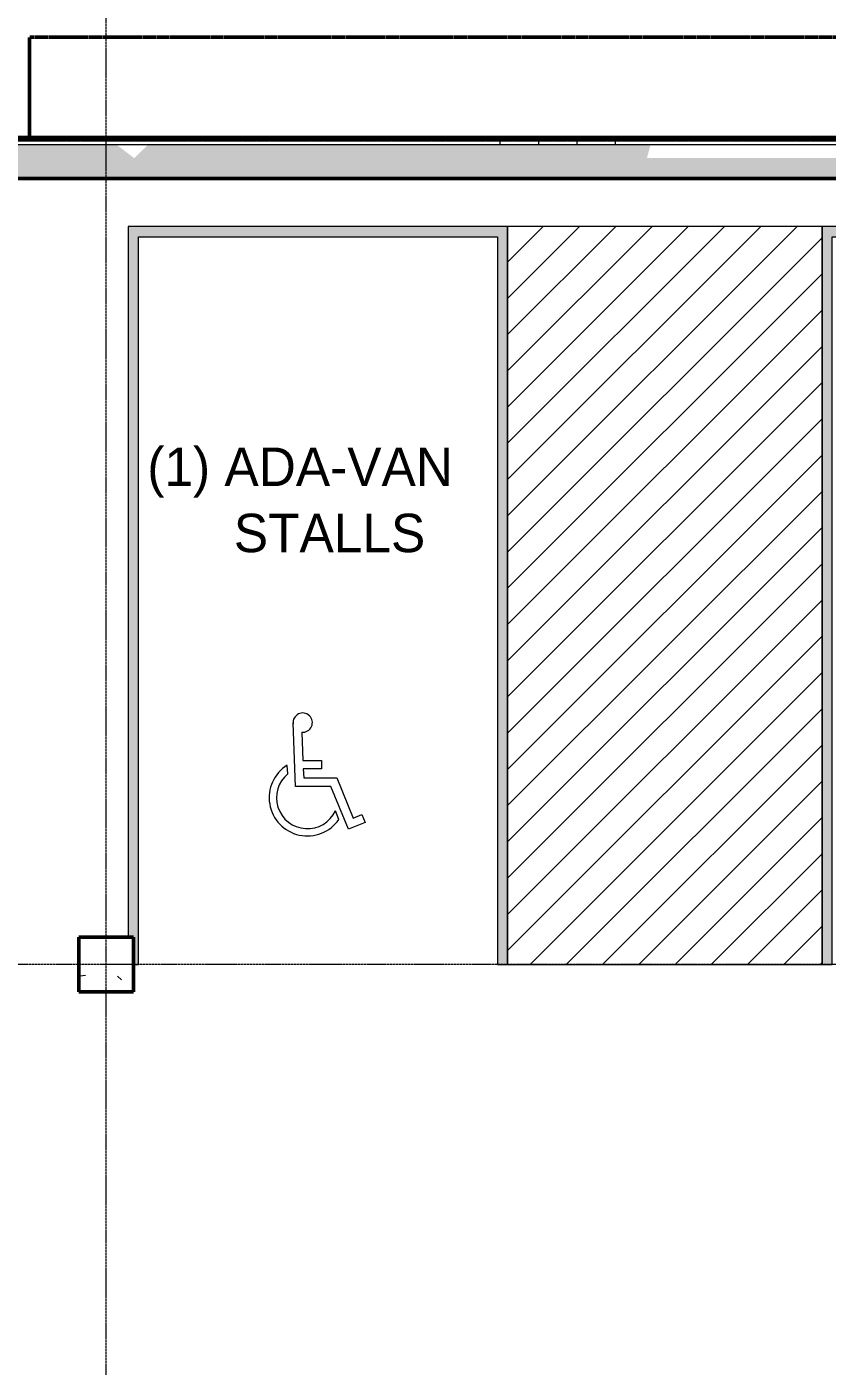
# Model space of a CAD drawing. Header units: metres. Extents: x -4294 to -464, y 9706 to 12475.
# Drawn here: x -2523.5 to -2289.3, y 11729.6 to 12121.6 of the extents above; entities that cross this region are included whole.
import ezdxf

# ---------------------------------------------------------------- set-up
doc = ezdxf.new("R2010")
doc.units = ezdxf.units.M
for name, pattern in [('Aligning Line 1_8_', [0.25, 0.125, -0.125]), ('Dash 1_16_', [0.125, 0.0625, -0.0625]), ('Double Dash 3_8_', [1, 0.375, -0.125, 0.125, -0.125, 0.125, -0.125]), ('Grid Line 1_2_', [0.875, 0.5, -0.125, 0.125, -0.125])]:
    doc.linetypes.add(name, pattern=pattern)
for name, color, linetype, lineweight in [('0-1', 7, 'Continuous', 5), ('0-3', 7, 'Continuous', 9), ('0-4', 147, 'Aligning Line 1_8_', 9), ('A-DETL-GENF-1', 251, 'Continuous', 9), ('A-DETL-MEDM', 33, 'Continuous', 20), ('A-DETL-THIN', 151, 'Continuous', 9), ('A-GENM', 5, 'Continuous', 9), ('A-GENM-IDEN', 13, 'Continuous', 9), ('A-WALL-3', 10, 'Continuous', 13), ('A-WALL-PATT-2', 53, 'Continuous', 9), ('A-WALL-PATT-3', 8, 'Continuous', 9), ('C-PROP-LINE-1', 250, 'Double Dash 3_8_', 50), ('C-PROP-LINE-2', 91, 'Dash 1_16_', 50), ('S-COLS', 52, 'Continuous', 9), ('S-COLS-1', 250, 'Continuous', 50), ('S-FNDN-4', 250, 'Continuous', 50), ('S-GRID-1', 1, 'Grid Line 1_2_', 9)]:
    doc.layers.add(name, color=color, linetype=linetype, lineweight=lineweight)
doc.styles.add('Century Gothic', font='ufonts.com_century-gothic.ttf', dxfattribs={"height": 11.25})

# ---------------------------------------------------------------- blocks, each defined once
blk = doc.blocks.new('Concrete-Rectangular-Column - ONE-V28-FLOOR PLAN - BASEMENT')
at = {"layer": 'S-COLS'}
h = blk.add_hatch(dxfattribs=at)
h.set_pattern_fill('FP_33', color=256, style=0, pattern_type=2)
h.set_pattern_definition([(50, (2500.324, -11847.19), (34.4287, -3.01202), [3.6, -39.6]), (355, (2500.324, -11847.19), (-6.6596, 36.10481), [2.88, -31.68]), (100.451, (2503.193, -11847.44), (27.76876, 33.0931), [3.06, -33.655]), (46.184, (2500.324, -11837.59), (51.22752, -7.94535), [5.4, -59.4]), (96.636, (2504.593, -11838.25), (44.86319, 46.7577), [4.589, -50.482]), (351.184, (2500.324, -11837.59), (44.86417, 46.75745), [4.32, -47.52]), (21, (2505.124, -11839.99), (28.65176, -19.325734), [3.6, -39.6]), (326, (2505.124, -11839.99), (11.67934, 34.80662), [2.88, -31.68]), (71.451, (2507.51, -11841.6), (40.33096, 15.48132), [3.06, -33.655]), (37.5, (2500.324, -11847.189), (0.583112, 15.978979), [1.584, -29.712, 1.584, -30.576, -31.8]), (37.5, (2500.324, -11847.189), (0.583112, 15.978979), [-63.456, 1.584, -30.216]), (7.5, (2500.324, -11847.189), (12.62689, 18.932107), [1.584, -16.752, 1.584, -28.992, -12.12]), (7.5, (2500.324, -11847.189), (12.62689, 18.932107), [-48.912, 1.584, -10.536]), (327.5, (2489.62, -11847.189), (25.622992, -1.082799), [1.584, -10.416, 1.584, -35.856, -49.68]), (327.5, (2489.62, -11847.189), (25.622992, -1.082799), [-49.44, 1.584, -48.096]), (317.5, (2484.82, -11847.19), (27.99243, 4.80496), [1.584, -14.016, 1.584, -23.28, -35.28]), (317.5, (2484.82, -11847.19), (27.99243, 4.80496), [-40.464, 1.584, -33.696])])
h.paths.add_polyline_path([(-8, -8), (8, -8), (8, 8), (-8, 8), (-8, -1.05)], flags=0)
at = {"layer": 'S-COLS-1'}
for p, q in [((8, 8), (-8, 8)), ((-8, 8), (-8, -8)), ((8, -8), (8, 8)), ((-8, -8), (8, -8))]:
    blk.add_line(p, q, dxfattribs=at)
blk = doc.blocks.new('Family - ___-1878392-FLOOR PLAN - BASEMENT')
at = {"layer": 'C-PROP-LINE-1'}
blk.add_line((-3833.41, 12088.69), (-613.69, 12088.69), dxfattribs=at)
blk = doc.blocks.new('CTR - 1st Phase - Shell_rvt-1-FLOOR PLAN - BASEMENT')
at = {"layer": 'A-WALL-PATT-2'}
h = blk.add_hatch(dxfattribs=at)
h.set_pattern_fill('FP_31', color=256, style=0, pattern_type=2)
h.set_pattern_definition([(0, (0, 0), (0, 11.25), []), (90, (0, 0), (-11.25, 7e-16), [])])
h.paths.add_polyline_path([(-2619.19, 12087.19), (-2619.45, 12089.19), (-2640.32, 12089.19), (-2640.47, 12087.19), (-2632.32, 12087.19)], flags=0)
h.paths.add_polyline_path([(-3604.53, 12087.19), (-3589.63, 12087.19), (-3590.16, 12089.19), (-3605.24, 12089.19), (-3605, 12087.19)], flags=0)
h.paths.add_polyline_path([(-2994.29, 12087.19), (-2976.39, 12087.19), (-2976.16, 12089.19), (-2993.7, 12089.19), (-2993.96, 12088.31)], flags=0)
h.paths.add_polyline_path([(-2729.13, 12087.19), (-2728.55, 12089.19), (-2729.42, 12089.19), (-2729.71, 12087.19)], flags=0)
h.paths.add_polyline_path([(-2347.19, 12087.19), (-2343.08, 12087.19), (-2343.59, 12089.19), (-2386.14, 12089.19), (-2386.48, 12087.19), (-2369.12, 12087.19)], flags=0)
at = {"layer": 'A-WALL-PATT-3'}
h = blk.add_hatch(dxfattribs=at)
h.set_pattern_fill('FP_1', color=256, style=0, pattern_type=2)
h.set_pattern_definition([(50, (0, 0), (34.4287, -3.01202), [3.6, -39.6]), (355, (0, 0), (-6.6596, 36.10481), [2.88, -31.68]), (100.451, (2.87, -0.25), (27.76876, 33.0931), [3.06, -33.655]), (46.184, (0, 9.6), (51.22752, -7.94535), [5.4, -59.4]), (96.636, (4.27, 8.94), (44.86319, 46.7577), [4.589, -50.482]), (351.184, (0, 9.6), (44.86417, 46.75745), [4.32, -47.52]), (21, (4.8, 7.2), (28.65176, -19.325734), [3.6, -39.6]), (326, (4.8, 7.2), (11.67934, 34.80662), [2.88, -31.68]), (71.451, (7.188, 5.59), (40.33096, 15.48132), [3.06, -33.655]), (37.5, (0, 0), (0.583112, 15.978979), [1.584, -29.712, 1.584, -30.576, -31.8]), (37.5, (0, 0), (0.583112, 15.978979), [-63.456, 1.584, -30.216]), (7.5, (0, 0), (12.62689, 18.932107), [1.584, -16.752, 1.584, -28.992, -12.12]), (7.5, (0, 0), (12.62689, 18.932107), [-48.912, 1.584, -10.536]), (327.5, (-10.704, 0), (25.622992, -1.082799), [1.584, -10.416, 1.584, -35.856, -49.68]), (327.5, (-10.704, 0), (25.622992, -1.082799), [-49.44, 1.584, -48.096]), (317.5, (-15.504, 0), (27.99243, 4.80496), [1.584, -14.016, 1.584, -23.28, -35.28]), (317.5, (-15.504, 0), (27.99243, 4.80496), [-40.464, 1.584, -33.696])])
h.paths.add_polyline_path([(-2048.36, 12077.19), (-1943.32, 12077.19), (-1933.32, 12087.19), (-2051.35, 12087.19), (-2053.04, 12083.19), (-2342.07, 12083.19), (-2341, 12087.19), (-2487.96, 12087.19), (-2492.09, 12083.19), (-2497.35, 12087.19), (-2729.71, 12087.19), (-2730.3, 12083.19), (-2976.86, 12083.19), (-2974.23, 12087.19), (-3067.84, 12087.19), (-3071.87, 12083.21), (-3071.62, 12087.19), (-3163.31, 12087.19), (-3162.2, 12083.19), (-3270.93, 12083.19), (-3269.67, 12087.19), (-3389.28, 12087.19), (-3387.93, 12083.19), (-3564.85, 12083.19), (-3566.81, 12087.19), (-3819.32, 12087.19), (-3819.32, 12077.19), (-2050.93, 12077.19)], flags=0)
at = {"layer": 'A-WALL-3'}
blk.add_line((-3819.32, 12087.19), (-1933.32, 12087.19), dxfattribs=at)
at = {"layer": 'S-FNDN-4'}
for p, q in [((-1931.32, 12089.19), (-3819.32, 12089.19)), ((-3819.32, 12077.19), (-1943.32, 12077.19))]:
    blk.add_line(p, q, dxfattribs=at)
at = {"layer": 'S-GRID-1'}
for p, q in [((-2500.32, 9836.18), (-2500.32, 12413.74)), ((-464.45, 11847.19), (-4232.19, 11847.19))]:
    blk.add_line(p, q, dxfattribs=at)
at = {"layer": '0-3'}
blk.add_blockref('Concrete-Rectangular-Column - ONE-V28-FLOOR PLAN - BASEMENT', (-2500.32, 11847.19), dxfattribs=at)
at = {"layer": '0-4'}
blk.add_blockref('Family - ___-1878392-FLOOR PLAN - BASEMENT', (0, 0), dxfattribs=at)
blk = doc.blocks.new('Parking_Stall_Multiple - ADA-1919661-FLOOR PLAN - BASEMENT')
at = {"layer": 'A-GENM'}
blk.add_hatch(color=256, dxfattribs=at).paths.add_polyline_path([(216, 108), (216, 109.5), (208, 109.5), (208, 111), (0, 111), (0, 0), (216, 0), (216, 3), (3, 3), (3, 108), (81.68, 108)], flags=0)
for p, q in [((208, 111), (0, 111)), ((0, 111), (0, 0)), ((3, 3), (3, 108)), ((3, 108), (216, 108)), ((216, 108), (216, 109.5)), ((216, 3), (3, 3)), ((216, 0), (216, 3)), ((0, 0), (216, 0))]:
    blk.add_line(p, q, dxfattribs=at)
blk = doc.blocks.new('Parking_Stall_Multiple - ADA-VAN-2088509-FLOOR PLAN - BASEMENT')
at = {"layer": 'A-GENM'}
blk.add_hatch(color=256, dxfattribs=at).paths.add_polyline_path([(216, 111), (0, 111), (0, 0), (208, 0), (208, 1.5), (216, 1.5), (216, 3), (3, 3), (3, 108), (216, 108)], flags=0)
for p, q in [((216, 111), (0, 111)), ((0, 111), (0, 0)), ((216, 108), (216, 111)), ((3, 3), (3, 108)), ((3, 108), (216, 108)), ((216, 3), (3, 3)), ((216, 1.5), (216, 3)), ((0, 0), (208, 0))]:
    blk.add_line(p, q, dxfattribs=at)
blk = doc.blocks.new('Family - ___-1870007-FLOOR PLAN - BASEMENT')
at = {"layer": 'C-PROP-LINE-2'}
for p, q in [((-2522.72, 12088.59), (-2522.72, 12118.59)), ((-2067.92, 12118.59), (-2522.72, 12118.59)), ((-2637.92, 12088.59), (-2522.72, 12088.59))]:
    blk.add_line(p, q, dxfattribs=at)
blk = doc.blocks.new('Family - ___-1870574-FLOOR PLAN - BASEMENT')
at = {"layer": 'C-PROP-LINE-2'}
blk.add_line((-2098.26, 12088.59), (-3831.16, 12088.59), dxfattribs=at)

msp = doc.modelspace()

# ---------------------------------------------------------------- hatches: boundary and pattern name
at = {"layer": 'A-DETL-GENF-1'}
h = msp.add_hatch(dxfattribs=at)
h.set_pattern_fill('FP_36', color=256, style=0, pattern_type=2)
h.set_pattern_definition([(45, (0, 0), (-5.303301, 5.303301), [])])
h.paths.add_polyline_path([(-2347.1861, 11847.1894), (-2290.8237, 11847.1894), (-2290.8237, 12063.1894), (-2382.8237, 12063.1894), (-2382.8237, 11847.1894)], flags=0)

# ---------------------------------------------------------------- linework, layer by layer
at = {"layer": 'A-DETL-MEDM'}
for p, q in [((-2444.8972, 11899.3052), (-2445.621, 11917.9339)), ((-2443.0237, 11915.1548), (-2442.7333, 11906.893)), ((-2442.7333, 11906.893), (-2437.3154, 11906.893)), ((-2437.3154, 11906.893), (-2437.3154, 11904.4056)), ((-2447.1557, 11902.9963), (-2447.3115, 11905.4195)), ((-2437.3154, 11904.4056), (-2442.6367, 11904.4056)), ((-2442.6367, 11904.4056), (-2442.5046, 11901.7926)), ((-2434.521, 11899.3052), (-2444.8972, 11899.3052)), ((-2442.5046, 11901.7926), (-2432.852, 11901.7926)), ((-2429.3842, 11886.7682), (-2434.521, 11899.3052)), ((-2432.852, 11901.7926), (-2428.0263, 11890.0147)), ((-2432.1966, 11889.6357), (-2433.2125, 11892.1353)), ((-2428.0263, 11890.0147), (-2425.4491, 11891.073)), ((-2425.4491, 11891.073), (-2424.5042, 11888.772)), ((-2424.5042, 11888.772), (-2429.3842, 11886.7682))]:
    msp.add_line(p, q, dxfattribs=at)
for centre, radius, start, end in [((-2442.7886, 11917.9671), 2.8221, 265.222135, 186.533063), ((-2441.4169, 11895.9832), 11.1939, 121.767203, 325.455317), ((-2441.4169, 11895.9832), 9.0619, 129.293273, 334.873567)]:
    msp.add_arc(centre, radius, start, end, dxfattribs=at)
at = {"layer": 'A-DETL-THIN'}
for p, q in [((-2290.8237, 12063.1894), (-2382.8237, 12063.1894)), ((-2382.8237, 12063.1894), (-2382.8237, 11847.1894)), ((-2290.8237, 11847.1894), (-2290.8237, 12063.1894)), ((-2382.8237, 11847.1894), (-2290.8237, 11847.1894))]:
    msp.add_line(p, q, dxfattribs=at)

# ---------------------------------------------------------------- block references
at = {"layer": '0-1'}
msp.add_blockref('CTR - 1st Phase - Shell_rvt-1-FLOOR PLAN - BASEMENT', (0, 0), dxfattribs=at)
at = {"layer": 'A-GENM', "rotation": 269.9999999999978}
for name, p in [('Parking_Stall_Multiple - ADA-VAN-2088509-FLOOR PLAN - BASEMENT', (-2493.8237, 12063.1894)), ('Parking_Stall_Multiple - ADA-1919661-FLOOR PLAN - BASEMENT', (-2290.8237, 12063.1894))]:
    msp.add_blockref(name, p, dxfattribs=at)
at = {"layer": 'C-PROP-LINE-2'}
for name in ['Family - ___-1870007-FLOOR PLAN - BASEMENT', 'Family - ___-1870574-FLOOR PLAN - BASEMENT']:
    msp.add_blockref(name, (0, 0), dxfattribs=at)

# ---------------------------------------------------------------- texts
at = {"layer": 'A-GENM-IDEN', "char_height": 11.25, "attachment_point": 1, "style": 'Century Gothic'}
for s, insert, width in [('(1) ADA-VAN', (-2488.264, 11998.4854), 120.82125), ('STALLS', (-2462.9515, 11979.1104), 59.46375)]:
    msp.add_mtext(s, dxfattribs=dict(at, insert=insert, width=width))

doc.saveas('drawing.dxf')
